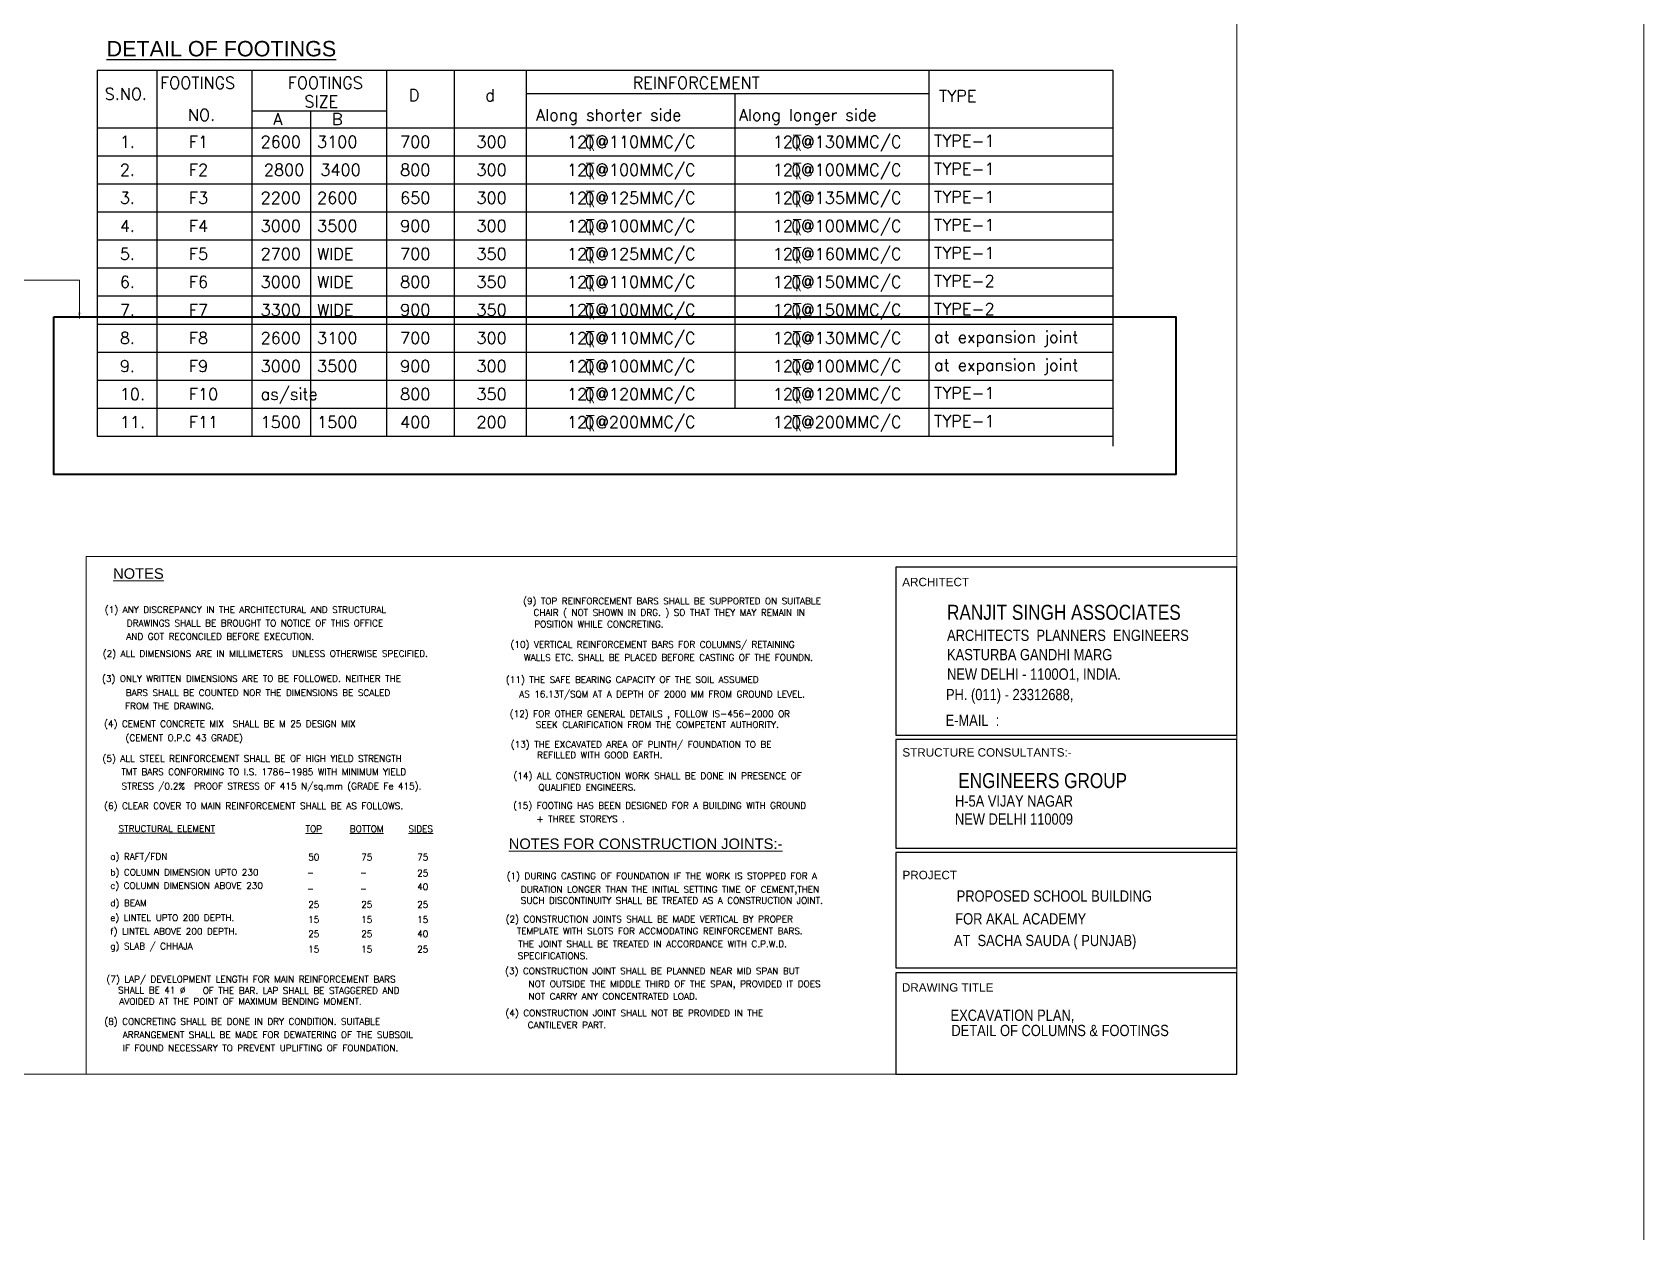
# Model space of a CAD drawing. Header units: inches. Extents: x 719368 to 6315912, y -2624014 to 446967.
# Drawn here: x 5506425 to 5568800, y -2173695 to -2127265 of the extents above; entities that cross this region are included whole.
import ezdxf
from ezdxf.enums import TextEntityAlignment as Align

# ---------------------------------------------------------------- set-up
doc = ezdxf.new("R2010")
doc.units = ezdxf.units.IN
doc.header["$LTSCALE"] = 20
doc.header["$MEASUREMENT"] = 0
for name, color, linetype, lineweight in [('COL.FILL', 6, 'Continuous', 20), ('DIM', 7, 'Continuous', 13), ('FOR-TEXT', 3, 'Continuous', 25), ('FORMET', 4, 'Continuous', 25), ('STAIR', 4, 'Continuous', 25), ('Text', 7, 'Continuous', 15), ('TEXT 1', 3, 'Continuous', 20), ('TEXT-20', 2, 'Continuous', 25)]:
    doc.layers.add(name, color=color, linetype=linetype, lineweight=lineweight)
doc.styles.add('AR', font='arial.ttf')
doc.styles.add('AREAIL', font='arial.ttf')
doc.styles.add('ARIAL', font='techl___.ttf')
doc.styles.add('ASHADE', font='simplex.shx', dxfattribs={"height": 8})
doc.styles.add('BOLD', font='arial.ttf')
doc.styles.add('romans-shx', font='ROMANS.SHX', dxfattribs={"height": 250})
doc.styles.add('SMALL', font='romans')
doc.dimstyles.new('Copy of S3', dxfattribs={"dimtxt": 200, "dimasz": 150, "dimexe": 5, "dimexo": 5, "dimgap": 50, "dimtad": 1, "dimjust": 1, "dimdec": 0, "dimzin": 3, "dimdsep": 46, "dimtxsty": 'BOLD', "dimblk1": 'OBLIQUE', "dimblk2": 'OBLIQUE', "dimsah": 1, "dimcen": 0.0625, "dimdle": 5, "dimclrd": 230, "dimclre": 251, "dimclrt": 2, "dimadec": 0, "dimazin": 0, "dimtfac": 1, "dimtdec": 0, "dimtix": 1, "dimtofl": 0, "dimtmove": 2, "dimatfit": 3, "dimfxl": 0, "dimtolj": 1, "dimtzin": 2, "dimlwd": -1, "dimlwe": -1, "dimarcsym": 0})

# ---------------------------------------------------------------- blocks, each defined once
blk = doc.blocks.new('10.2')
at = {"layer": 'Text'}
for p, q in [((2.9, 5.6), (-2.8, 5.6)), ((0, 5.6), (0, -5.6)), ((0, -0.7), (2.6, -5.6))]:
    blk.add_line(p, q, dxfattribs=at)
at = {"layer": 'Text', "style": 'SMALL'}
blk.add_text('0', height=8.45, dxfattribs=at).set_placement((-4.1, -3.6))
blk = doc.blocks.new('_Oblique')
at = {"layer": 'STAIR', "color": 0, "lineweight": -2}
blk.add_line((-0.5, -0.5), (0.5, 0.5), dxfattribs=at)

msp = doc.modelspace()

# ---------------------------------------------------------------- linework, layer by layer
at = {"layer": 'COL.FILL', "lineweight": 40}
msp.add_lwpolyline([(5507255.7428, -2138280.7836), (5550685.1624, -2138280.7836), (5550685.1624, -2144386.7105), (5507255.7428, -2144386.7105)], close=True, dxfattribs=at)
at = {"layer": 'DIM'}
for points in [[(5424872.2914, -2069087.5328), (5568800.3559, -2069087.5328), (5568800.3559, -2278303.3114), (5424872.2914, -2278303.3114)], [(5553055.3852, -2167590.5634), (5432049.132, -2167590.5634), (5432049.132, -2082559.4872), (5553055.3852, -2082559.4872)], [(5553055.3852, -2167590.5634), (5508506.6553, -2167590.5634), (5508506.6553, -2147558.9409), (5553055.3852, -2147558.9409)]]:
    msp.add_lwpolyline(points, close=True, dxfattribs=at)
at = {"layer": 'FORMET'}
for p, q in [((5508936.5666, -2128738.0759), (5548252.1666, -2128738.0759)), ((5508936.5666, -2128738.0759), (5508936.5666, -2142898.1776)), ((5511244.1459, -2128738.0759), (5511244.1459, -2142898.1776)), ((5514929.3317, -2128738.0759), (5514929.3317, -2142898.1776)), ((5520141.7902, -2128738.0759), (5520141.7902, -2142898.1776)), ((5522754.0191, -2128738.0759), (5522754.0191, -2142898.1776)), ((5525537.1882, -2128738.0759), (5525537.1882, -2142898.1776)), ((5541127.5317, -2128738.0759), (5541127.5317, -2142898.1776)), ((5548252.1666, -2128738.0759), (5548252.1666, -2143289.6372)), ((5541127.5317, -2129645.2096), (5525537.1882, -2129645.2096)), ((5533617.7412, -2129645.2096), (5533617.7412, -2141813.295)), ((5514929.3317, -2130308.4158), (5520141.7902, -2130308.4158)), ((5517200.4141, -2130308.4158), (5517200.4141, -2142898.1776)), ((5508936.5666, -2130964.4693), (5548252.1666, -2130964.4693)), ((5508936.5666, -2132049.3519), (5548252.1666, -2132049.3519)), ((5508936.5666, -2133134.2345), (5548252.1666, -2133134.2345)), ((5508936.5666, -2134219.117), (5548252.1666, -2134219.117)), ((5508936.5666, -2134219.117), (5548252.1666, -2134219.117)), ((5508936.5666, -2134219.117), (5548252.1666, -2134219.117)), ((5508936.5666, -2135303.9996), (5548252.1666, -2135303.9996)), ((5508936.5666, -2135303.9996), (5548252.1666, -2135303.9996)), ((5508936.5666, -2135303.9996), (5548252.1666, -2135303.9996)), ((5508936.5666, -2135303.9996), (5548252.1666, -2135303.9996)), ((5508936.5666, -2135303.9996), (5548252.1666, -2135303.9996)), ((5508936.5666, -2135303.9996), (5548252.1666, -2135303.9996)), ((5508936.5666, -2136388.8822), (5548252.1666, -2136388.8822)), ((5508936.5666, -2136388.8822), (5548252.1666, -2136388.8822)), ((5508936.5666, -2136388.8822), (5548252.1666, -2136388.8822)), ((5508936.5666, -2136388.8822), (5548252.1666, -2136388.8822)), ((5508936.5666, -2136388.8822), (5548252.1666, -2136388.8822)), ((5508936.5666, -2136388.8822), (5548252.1666, -2136388.8822)), ((5508936.5666, -2136388.8822), (5548252.1666, -2136388.8822)), ((5508936.5666, -2136388.8822), (5548252.1666, -2136388.8822)), ((5508936.5666, -2136388.8822), (5548252.1666, -2136388.8822)), ((5508936.5666, -2136388.8822), (5548252.1666, -2136388.8822)), ((5508936.5666, -2137473.7647), (5548252.1666, -2137473.7647)), ((5508936.5666, -2138558.6473), (5548252.1666, -2138558.6473)), ((5508936.5666, -2138558.6473), (5548252.1666, -2138558.6473)), ((5508936.5666, -2138558.6473), (5548252.1666, -2138558.6473)), ((5508936.5666, -2139643.5299), (5548252.1666, -2139643.5299)), ((5508936.5666, -2140728.4124), (5548252.1666, -2140728.4124)), ((5508936.5666, -2140728.4124), (5548252.1666, -2140728.4124)), ((5508936.5666, -2141813.295), (5548252.1666, -2141813.295)), ((5508936.5666, -2141813.295), (5548252.1666, -2141813.295)), ((5508936.5666, -2142898.1776), (5548252.1666, -2142898.1776))]:
    msp.add_line(p, q, dxfattribs=at)
for points in [[(5539846.7897, -2154476.4648), (5553055.3852, -2154476.4648), (5553055.3852, -2147973.9381), (5539846.7897, -2147973.9381)], [(5539846.7897, -2154476.4648), (5553055.3852, -2154476.4648), (5553055.3852, -2147973.9381), (5539846.7897, -2147973.9381)], [(5539846.7897, -2154476.4648), (5553055.3852, -2154476.4648), (5553055.3852, -2147973.9381), (5539846.7897, -2147973.9381)], [(5539846.7897, -2158842.9853), (5553055.3852, -2158842.9853), (5553055.3852, -2154640.7005), (5539846.7897, -2154640.7005)], [(5539846.7897, -2163485.6526), (5553055.3852, -2163485.6526), (5553055.3852, -2159018.4659), (5539846.7897, -2159018.4659)], [(5539846.7897, -2167590.5634), (5553055.3852, -2167590.5634), (5553055.3852, -2163674.0217), (5539846.7897, -2163674.0217)]]:
    msp.add_lwpolyline(points, close=True, dxfattribs=at)

# ---------------------------------------------------------------- block references
at = {"layer": 'Text', "xscale": 54.34547065454535, "yscale": 54.34547065445804, "zscale": 54.34547065420828}
for p in [(5528024.0456, -2131557.6625), (5536023.5613, -2131557.6625), (5528024.0456, -2132642.5451), (5536023.5613, -2132642.5451), (5528024.0456, -2133727.4276), (5536023.5613, -2133727.4276), (5528024.0456, -2134812.3102), (5536023.5613, -2134812.3102), (5528024.0456, -2135897.1928), (5536023.5613, -2135897.1928), (5528024.0456, -2136982.0753), (5536023.5613, -2136982.0753), (5528024.0456, -2138066.9579), (5536023.5613, -2138066.9579), (5528024.0456, -2139151.8405), (5536023.5613, -2139151.8405), (5528024.0456, -2140236.7231), (5536023.5613, -2140236.7231), (5528024.0456, -2141321.6056), (5536023.5613, -2141321.6056), (5528024.0456, -2142406.4882), (5536023.5613, -2142406.4882)]:
    msp.add_blockref('10.2', p, dxfattribs=at)

# ---------------------------------------------------------------- texts
at = {"layer": 'FOR-TEXT', "color": 3, "style": 'AR'}
for s, height, p in [('ARCHITECT', 323.51672, (5540099.6552, -2148707.151)), ('ARCHITECT', 323.51672, (5540099.6552, -2148707.151)), ('STRUCTURE CONSULTANTS:-', 323.516722, (5540104.6122, -2155301.9375)), ('PROJECT', 323.51672, (5540109.1161, -2160047.86)), ('DRAWING TITLE', 323.516722, (5540085.819, -2164399.5107))]:
    msp.add_text(s, height=height, dxfattribs=at).set_placement(p)
at = {"layer": 'Text'}
for s, height, style, p in [('S.NO.', 455.38353, 'ASHADE', (5509228.4317, -2129879.5335)), ('FOOTINGS', 455.38353, 'ASHADE', (5511372.4978, -2129451.2559)), ('FOOTINGS', 455.38353, 'ASHADE', (5516315.6468, -2129451.2559)), ('D', 455.3835, 'ASHADE', (5521003.2827, -2129928.3573)), ('d', 455.3835, 'ASHADE', (5523957.392, -2129928.3573)), ('REINFORCEMENT', 455.383532, 'ASHADE', (5529665.8235, -2129451.2559)), ('SIZE', 455.38353, 'ASHADE', (5516959.7506, -2130175.058)), ('TYPE', 455.38353, 'ASHADE', (5541524.8392, -2129960.1345)), ('NO.', 455.38353, 'ASHADE', (5512453.483, -2130692.2604)), ('A', 455.3835, 'ASHADE', (5515757.0293, -2130855.6177)), ('B', 455.3835, 'ASHADE', (5518025.2953, -2130855.6177)), ('Along shorter side', 455.383532, 'ASHADE', (5525926.8746, -2130692.2604)), ('Along longer side', 455.383532, 'ASHADE', (5533776.1304, -2130692.2604)), ('1.', 455.38353, 'ASHADE', (5509816.424, -2131733.7477)), ('F1', 455.38353, 'ASHADE', (5512491.5008, -2131733.7477)), ('2600  3100', 455.38353, 'ASHADE', (5515264.7558, -2131733.7477)), ('700', 455.38353, 'ASHADE', (5520664.4923, -2131733.7477)), ('300', 455.38353, 'ASHADE', (5523618.6016, -2131733.7477)), ('12 @110MMC/C', 455.383532, 'ASHADE', (5527125.6612, -2131733.7477)), ('12 @130MMC/C', 455.383532, 'ASHADE', (5535090.6748, -2131733.7477)), ('TYPE-1', 455.38353, 'ASHADE', (5541332.4835, -2131696.432)), ('2.', 455.38353, 'ASHADE', (5509816.424, -2132818.6303)), ('F2', 455.38353, 'ASHADE', (5512491.5008, -2132818.6303)), ('2800  3400', 455.38353, 'ASHADE', (5515392.8528, -2132818.6303)), ('800', 455.38353, 'ASHADE', (5520664.4923, -2132818.6303)), ('300', 455.38353, 'ASHADE', (5523618.6016, -2132818.6303)), ('12 @100MMC/C', 455.383532, 'ASHADE', (5527125.6612, -2132818.6303)), ('12 @100MMC/C', 455.383532, 'ASHADE', (5535090.6748, -2132818.6303)), ('TYPE-1', 455.38353, 'ASHADE', (5541332.4835, -2132781.3146)), ('3.', 455.38353, 'ASHADE', (5509816.424, -2133903.5128)), ('F3', 455.38353, 'ASHADE', (5512491.5008, -2133903.5128)), ('2200  2600', 455.38353, 'ASHADE', (5515264.7558, -2133903.5128)), ('650', 455.38353, 'ASHADE', (5520664.4923, -2133903.5128)), ('300', 455.38353, 'ASHADE', (5523618.6016, -2133903.5128)), ('12 @125MMC/C', 455.383532, 'ASHADE', (5527125.6612, -2133903.5128)), ('12 @135MMC/C', 455.383532, 'ASHADE', (5535090.6748, -2133903.5128)), ('TYPE-1', 455.38353, 'ASHADE', (5541332.4835, -2133866.1972)), ('12 @100MMC/C', 455.383532, 'ASHADE', (5527125.6612, -2134988.3954)), ('12 @100MMC/C', 455.383532, 'ASHADE', (5535090.6748, -2134988.3954)), ('4.', 455.38353, 'ASHADE', (5509816.424, -2134988.3954)), ('F4', 455.38353, 'ASHADE', (5512491.5008, -2134988.3954)), ('3000  3500', 455.38353, 'ASHADE', (5515264.7558, -2134988.3954)), ('900', 455.38353, 'ASHADE', (5520664.4923, -2134988.3954)), ('300', 455.38353, 'ASHADE', (5523618.6016, -2134988.3954)), ('TYPE-1', 455.38353, 'ASHADE', (5541332.4835, -2134951.0797)), ('5.', 455.38353, 'ASHADE', (5509816.424, -2136073.278)), ('F5', 455.38353, 'ASHADE', (5512491.5008, -2136073.278)), ('2700  WIDE', 455.38353, 'ASHADE', (5515264.7558, -2136073.278)), ('700', 455.38353, 'ASHADE', (5520664.4923, -2136073.278)), ('350', 455.38353, 'ASHADE', (5523618.6016, -2136073.278)), ('12 @125MMC/C', 455.383532, 'ASHADE', (5527125.6612, -2136073.278)), ('12 @160MMC/C', 455.383532, 'ASHADE', (5535090.6748, -2136073.278)), ('TYPE-1', 455.38353, 'ASHADE', (5541332.4835, -2136035.9623)), ('6.', 455.38353, 'ASHADE', (5509816.424, -2137158.1605)), ('F6', 455.38353, 'ASHADE', (5512491.5008, -2137158.1605)), ('3000  WIDE', 455.38353, 'ASHADE', (5515264.7558, -2137158.1605)), ('800', 455.38353, 'ASHADE', (5520664.4923, -2137158.1605)), ('350', 455.38353, 'ASHADE', (5523618.6016, -2137158.1605)), ('12 @110MMC/C', 455.383532, 'ASHADE', (5527125.6612, -2137158.1605)), ('12 @150MMC/C', 455.383532, 'ASHADE', (5535090.6748, -2137158.1605)), ('TYPE-2', 455.38353, 'ASHADE', (5541332.4835, -2137120.8449)), ('7.', 455.38353, 'ASHADE', (5509816.424, -2138243.0431)), ('F7', 455.38353, 'ASHADE', (5512491.5008, -2138243.0431)), ('3300  WIDE', 455.38353, 'ASHADE', (5515264.7558, -2138243.0431)), ('900', 455.38353, 'ASHADE', (5520664.4923, -2138243.0431)), ('350', 455.38353, 'ASHADE', (5523618.6016, -2138243.0431)), ('12 @100MMC/C', 455.383532, 'ASHADE', (5527125.6612, -2138243.0431)), ('12 @150MMC/C', 455.383532, 'ASHADE', (5535090.6748, -2138243.0431)), ('TYPE-2', 455.38353, 'ASHADE', (5541332.4835, -2138205.7274)), ('12 @110MMC/C', 455.383532, 'ASHADE', (5527125.6612, -2139327.9257)), ('12 @130MMC/C', 455.383532, 'ASHADE', (5535090.6748, -2139327.9257)), ('at expansion joint', 455.383532, 'ASHADE', (5541332.4835, -2139290.61)), ('8.', 455.38353, 'ASHADE', (5509816.424, -2139327.9257)), ('F8', 455.38353, 'ASHADE', (5512491.5008, -2139327.9257)), ('2600  3100', 455.38353, 'ASHADE', (5515264.7558, -2139327.9257)), ('700', 455.38353, 'ASHADE', (5520664.4923, -2139327.9257)), ('300', 455.38353, 'ASHADE', (5523618.6016, -2139327.9257)), ('9.', 455.38353, 'ASHADE', (5509816.424, -2140412.8082)), ('F9', 455.38353, 'ASHADE', (5512491.5008, -2140412.8082)), ('3000  3500', 455.38353, 'ASHADE', (5515264.7558, -2140412.8082)), ('900', 455.38353, 'ASHADE', (5520664.4923, -2140412.8082)), ('300', 455.38353, 'ASHADE', (5523618.6016, -2140412.8082)), ('12 @100MMC/C', 455.383532, 'ASHADE', (5527125.6612, -2140412.8082)), ('12 @100MMC/C', 455.383532, 'ASHADE', (5535090.6748, -2140412.8082)), ('at expansion joint', 455.383532, 'ASHADE', (5541332.4835, -2140375.4926)), ('10.', 455.38353, 'ASHADE', (5509816.424, -2141497.6908)), ('F10', 455.38353, 'ASHADE', (5512491.5008, -2141497.6908)), ('as/site', 455.38353, 'ASHADE', (5515264.7558, -2141497.6908)), ('800', 455.38353, 'ASHADE', (5520664.4923, -2141497.6908)), ('350', 455.38353, 'ASHADE', (5523618.6016, -2141497.6908)), ('12 @120MMC/C', 455.383532, 'ASHADE', (5527125.6612, -2141497.6908)), ('12 @120MMC/C', 455.383532, 'ASHADE', (5535090.6748, -2141497.6908)), ('TYPE-1', 455.38353, 'ASHADE', (5541332.4835, -2141460.3752)), ('11.', 455.38353, 'ASHADE', (5509816.424, -2142582.5734)), ('F11', 455.38353, 'ASHADE', (5512491.5008, -2142582.5734)), ('1500  1500', 455.38353, 'ASHADE', (5515264.7558, -2142582.5734)), ('400', 455.38353, 'ASHADE', (5520664.4923, -2142582.5734)), ('200', 455.38353, 'ASHADE', (5523618.6016, -2142582.5734)), ('12 @200MMC/C', 455.383532, 'ASHADE', (5527125.6612, -2142582.5734)), ('12 @200MMC/C', 455.383532, 'ASHADE', (5535090.6748, -2142582.5734)), ('TYPE-1', 455.38353, 'ASHADE', (5541332.4835, -2142545.2577)), ('%%UNOTES', 407.50856, 'AREAIL', (5509554.6219, -2148421.2811)), ('%%UNOTES FOR CONSTRUCTION JOINTS:-', 407.508559, 'AREAIL', (5524868.9283, -2158880.3712))]:
    msp.add_text(s, height=height, dxfattribs=dict(at, style=style)).set_placement(p)
at = {"layer": 'Text', "ltscale": 0.09, "style": 'ARIAL'}
for s, height, p in [('RANJIT SINGH ASSOCIATES', 580.010711, (5541833.8763, -2150008.0352)), ('ARCHITECTS  PLANNERS  ENGINEERS  ', 435.008033, (5541833.8763, -2150824.813)), ('KASTURBA GANDHI MARG', 435.008033, (5541833.8763, -2151572.2914)), ('NEW DELHI - 1100O1, INDIA.', 435.008033, (5541833.8763, -2152327.7028)), ('PH. (011) - 23312688, ', 435.008033, (5541791.9771, -2153118.3884)), ('E-MAIL  :  ', 435.008033, (5541777.6514, -2154113.1913)), ('H-5A VIJAY NAGAR', 435.008033, (5542139.4711, -2157239.5523)), ('NEW DELHI 110009', 435.008033, (5542139.4711, -2157937.8517)), ('PROPOSED SCHOOL BUILDING ', 435.008033, (5542206.0652, -2160917.9709)), ('FOR AKAL ACADEMY ', 435.008033, (5542152.1078, -2161800.0239)), ('AT  SACHA SAUDA ( PUNJAB)', 435.008033, (5542101.0595, -2162637.5286)), ('EXCAVATION PLAN,', 435.008033, (5541970.0903, -2165531.1306)), ('DETAIL OF COLUMNS & FOOTINGS', 435.008033, (5542001.995, -2166120.7776))]:
    msp.add_text(s, height=height, dxfattribs=at).set_placement(p)
msp.add_text('ENGINEERS GROUP', height=580.010711, dxfattribs=at).set_placement((5545533.8099, -2156521.5006), align=Align.CENTER)
at = {"layer": 'TEXT 1', "style": 'romans-shx'}
for s, height, p in [(' (1) ANY DISCREPANCY IN THE ARCHITECTURAL AND STRUCTURAL                               ', 251.634826, (5509061.9348, -2149742.3069)), ('(9) TOP REINFORCEMENT BARS SHALL BE SUPPORTED ON SUITABLE ', 251.634826, (5525423.061, -2149408.2997)), ('DRAWINGS SHALL BE BROUGHT TO NOTICE OF THIS OFFICE                      ', 251.634826, (5510087.7215, -2150261.4829)), ('CHAIR ( NOT SHOWN IN DRG. ) SO THAT THEY MAY REMAIN IN ', 251.634826, (5525828.2791, -2149852.9713)), ('POSITION WHILE CONCRETING.', 251.634826, (5525857.8128, -2150301.9941)), ('AND GOT RECONCILED BEFORE EXECUTION.', 251.634826, (5510065.4486, -2150778.2423)), (' (2) ALL DIMENSIONS ARE IN MILLIMETERS  UNLESS OTHERWISE SPECIFIED.', 251.634826, (5508981.036, -2151443.0565)), ('(10) VERTICAL REINFORCEMENT BARS FOR COLUMNS/ RETAINING ', 251.634826, (5524935.7553, -2151087.9023)), ('WALLS ETC. SHALL BE PLACED BEFORE CASTING OF THE FOUNDN.', 251.634826, (5525459.1105, -2151592.4494)), (' (3) ONLY WRITTEN DIMENSIONS ARE TO BE FOLLOWED. NEITHER THE                          ', 251.634826, (5508954.0037, -2152410.5958)), ('   (11) THE SAFE BEARING CAPACITY OF THE SOIL ASSUMED', 251.634826, (5524196.7293, -2152450.1595)), ('BARS SHALL BE COUNTED NOR THE DIMENSIONS BE SCALED                    ', 251.634826, (5510045.1934, -2152956.1418)), ('    AS 16.13T/SQM AT A DEPTH OF 2000 MM FROM GROUND LEVEL. ', 251.634826, (5524524.7206, -2153009.2487)), ('FROM THE DRAWING.', 251.634826, (5510020.6418, -2153470.0096)), ('(12) FOR OTHER GENERAL DETAILS , FOLLOW IS-456-2000 OR ', 251.634826, (5524907.8175, -2153774.341)), ('(4) CEMENT CONCRETE MIX  SHALL BE M 25 DESIGN MIX', 251.634826, (5509207.0754, -2154160.0277)), ('(CEMENT O.P.C 43 GRADE)', 251.634826, (5510035.1507, -2154704.0203)), ('SEEK CLARIFICATION FROM THE COMPETENT AUTHORITY.', 251.634826, (5525916.9635, -2154191.3157)), ('(13) THE EXCAVATED AREA OF PLINTH/ FOUNDATION TO BE ', 251.634826, (5524946.6639, -2154955.7188)), ('(5) ALL STEEL REINFORCEMENT SHALL BE OF HIGH YIELD STRENGTH  ', 251.634826, (5509144.7661, -2155505.3844)), (' REFILLED WITH GOOD EARTH.', 251.634826, (5525792.6369, -2155367.5456)), (' TMT BARS CONFORMING TO I.S. 1786-1985 WITH MINIMUM YIELD', 251.634826, (5509704.3762, -2156021.3628)), (' STRESS /0.2%%%  PROOF STRESS OF 415 N/sq.mm (GRADE Fe 415).', 251.634826, (5509710.6166, -2156570.3718)), ('(14) ALL CONSTRUCTION WORK SHALL BE DONE IN PRESENCE OF', 251.634826, (5525051.8372, -2156172.7815)), ('QUALIFIED ENGINEERS.', 251.634826, (5526019.446, -2156616.6215)), ('(6) CLEAR COVER TO MAIN REINFORCEMENT SHALL BE AS FOLLOWS.', 251.634826, (5509210.2061, -2157335.345, -12502.7676)), ('(15) FOOTING HAS BEEN DESIGNED FOR A BUILDING WITH GROUND  ', 251.634826, (5525043.7464, -2157322.7899)), ('%%USTRUCTURAL ELEMENT', 251.634826, (5509767.4543, -2158217.282, -12502.7676)), ('%%UTOP', 251.63483, (5517005.8312, -2158225.8523, -13313.1322)), ('%%UBOTTOM', 251.63483, (5518718.8415, -2158225.8523, -13313.1322)), ('%%USIDES', 251.63483, (5520989.1279, -2158225.8523, -13313.1322)), (' + THREE STOREYS .', 251.634826, (5525768.4608, -2157841.2179)), ('a) RAFT/FDN', 251.634826, (5509444.9062, -2159296.5586, -12502.7676)), ('50', 251.63483, (5517107.9227, -2159318.2487, -13313.1322)), ('75', 251.63483, (5519160.363, -2159318.2487, -13313.1322)), ('75', 251.63483, (5521325.1058, -2159318.2487, -13313.1322)), ('b) COLUMN DIMENSION UPTO 230', 251.634826, (5509444.9062, -2159906.4256, -12502.7676)), ('_', 251.6348, (5517107.9227, -2159789.6142, -13313.1322)), ('_', 251.6348, (5519160.363, -2159789.6142, -13313.1322)), ('25', 251.63483, (5521325.1058, -2159937.7688, -13313.1322)), ('(1) DURING CASTING OF FOUNDATION IF THE WORK IS STOPPED FOR A ', 251.634826, (5524786.3099, -2160047.2632)), ('c) COLUMN DIMENSION ABOVE 230', 251.634826, (5509444.9062, -2160422.8059, -12502.7676)), ('_', 251.6348, (5517107.9227, -2160410.529, -13313.1322)), ('_', 251.6348, (5519160.363, -2160410.529, -13313.1322)), ('40', 251.63483, (5521325.1058, -2160466.0524, -13313.1322)), ('DURATION LONGER THAN THE INITIAL SETTING TIME OF CEMENT,THEN ', 251.634826, (5525335.6339, -2160567.819)), ('d) BEAM ', 251.63483, (5509444.9062, -2161097.735, -12502.7676)), ('25', 251.63483, (5517107.9227, -2161154.1776, -13313.1322)), ('25', 251.63483, (5519160.363, -2161154.1776, -13313.1322)), ('25', 251.63483, (5521325.1058, -2161154.1776, -13313.1322)), ('SUCH DISCONTINUITY SHALL BE TREATED AS A CONSTRUCTION JOINT.', 251.634826, (5525334.4977, -2160998.185)), ('f) LINTEL ABOVE 200 DEPTH.', 251.634826, (5509444.9062, -2162193.1454, -12502.7676)), ('e) LINTEL UPTO 200 DEPTH.', 251.634826, (5509444.9062, -2161665.7051, -12502.7676)), ('15', 251.63483, (5517107.9227, -2161735.8609, -13313.1322)), ('15', 251.63483, (5519160.363, -2161735.8609, -13313.1322)), ('15', 251.63483, (5521325.1058, -2161735.8609, -13313.1322)), ('(2) CONSTRUCTION JOINTS SHALL BE MADE VERTICAL BY PROPER ', 251.634826, (5524747.7372, -2161720.1159)), ('g) SLAB / CHHAJA', 251.634826, (5509444.9062, -2162763.7155, -12502.7676)), ('25', 251.63483, (5517107.9227, -2162289.2038, -13313.1322)), ('25', 251.63483, (5519160.363, -2162289.2038, -13313.1322)), ('40', 251.63483, (5521325.1058, -2162289.2038, -13313.1322)), ('TEMPLATE WITH SLOTS FOR ACCMODATING REINFORCEMENT BARS. ', 251.634826, (5525179.8977, -2162177.7152)), ('THE JOINT SHALL BE TREATED IN ACCORDANCE WITH C.P.W.D. ', 251.634826, (5525237.8553, -2162679.6673)), ('15', 251.63483, (5517107.9227, -2162885.0082, -13313.1322)), ('15', 251.63483, (5519160.363, -2162885.0082, -13313.1322)), ('25', 251.63483, (5521325.1058, -2162885.0082, -13313.1322)), ('SPECIFICATIONS.', 251.634826, (5525219.1489, -2163139.6831)), ('(7) LAP/ DEVELOPMENT LENGTH FOR MAIN REINFORCEMENT BARS    ', 251.634826, (5509296.545, -2164045.0695)), ('(3) CONSTRUCTION JOINT SHALL BE PLANNED NEAR MID SPAN BUT ', 251.634826, (5524728.3778, -2163727.0144)), ('SHALL BE 41 %%C', 251.634826, (5509747.3198, -2164468.9714)), (' OF THE BAR. LAP SHALL BE STAGGERED AND    ', 251.634826, (5512851.6443, -2164483.6365)), ('NOT OUTSIDE THE MIDDLE THIRD OF THE SPAN, PROVIDED IT DOES ', 251.634826, (5525634.8021, -2164227.9477)), ('AVOIDED AT THE POINT OF MAXIMUM BENDING MOMENT.', 251.634826, (5509795.0971, -2164904.1548)), ('NOT CARRY ANY CONCENTRATED LOAD.', 251.634826, (5525632.9345, -2164708.3444)), ('(8) CONCRETING SHALL BE DONE IN DRY CONDITION. SUITABLE ', 251.634826, (5509216.7764, -2165681.2381)), ('(4) CONSTRUCTION JOINT SHALL NOT BE PROVIDED IN THE ', 251.634826, (5524741.8615, -2165353.9739)), ('CANTILEVER PART.', 251.634826, (5525606.8833, -2165816.4959)), ('ARRANGEMENT SHALL BE MADE FOR DEWATERING OF THE SUBSOIL ', 251.634826, (5509928.6758, -2166195.0028)), ('IF FOUND NECESSARY TO PREVENT UPLIFTING OF FOUNDATION.', 251.634826, (5509928.6758, -2166707.4016))]:
    msp.add_text(s, height=height, dxfattribs=at).set_placement(p)
at = {"layer": 'TEXT-20', "style": 'BOLD'}
msp.add_text('%%UDETAIL OF FOOTINGS', height=596.397036, dxfattribs=at).set_placement((5509303.2609, -2128199.0285))

# ---------------------------------------------------------------- leaders
at = {"layer": 'DIM'}
msp.add_leader([(5508251.1998, -2138346.7903), (5508251.1998, -2136858.7317), (5504733.8109, -2136858.7317)], dimstyle='Copy of S3', override={"dimasz": 230, "dimgap": 50, "dimtad": 0, "dimfxlon": 1}, dxfattribs=at)

doc.saveas('drawing.dxf')
